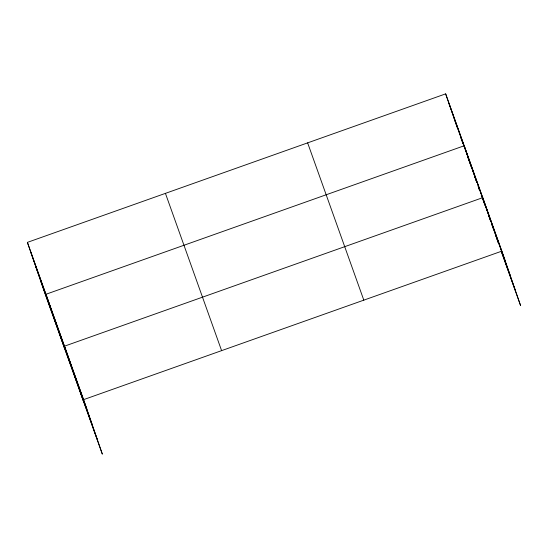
<?xml version="1.0" encoding="UTF-8"?>
<svg xmlns="http://www.w3.org/2000/svg" width="548" height="548" viewBox="0 0 548 548"><rect width="100%" height="100%" fill="white"/><g stroke="black" fill="none" stroke-linecap="round" stroke-linejoin="round"><path stroke-width="0.82" d="M27.4 242.374L83.577 399.65L102.339 454.141L46.162 296.865L27.4 242.374L445.661 93.859L501.838 251.135L520.6 305.626L501.502 252.155M83.577 399.65L501.838 251.135M448.949 103.408L505.126 260.684M463.183 143.788L454.052 118.238L457.655 128.691M463.752 145.384L472.308 169.339L464.197 145.761L45.936 294.276L64.698 348.768M476.87 182.114L472.595 170.14L476.746 182.203M477.445 183.71L491.131 222.043L482.74 197.664L64.479 346.178L83.241 400.67M491.419 222.837L510.229 275.514M460.457 136.712L463.026 143.898M467.588 156.673L471.294 167.051M474.719 176.634L476.712 182.224M478.712 187.813L479.569 190.211M481.274 194.999L484.987 205.384M488.405 214.967L490.405 220.556M491.83 224.543L493.255 228.537M495.536 234.928L496.392 237.318L491.405 222.844M496.68 238.12L498.673 243.709M501.242 250.888L515.49 290.796M307.634 142.87L363.81 300.146M165.428 193.362L221.604 350.638M30.688 251.922L86.865 409.198M35.798 266.753L91.975 424.029M41.059 282.035L97.236 439.311M496.659 238.099L498.543 243.565M478.123 186.197L479.466 190.101M445.661 93.859L453.785 117.457"/></g></svg>
